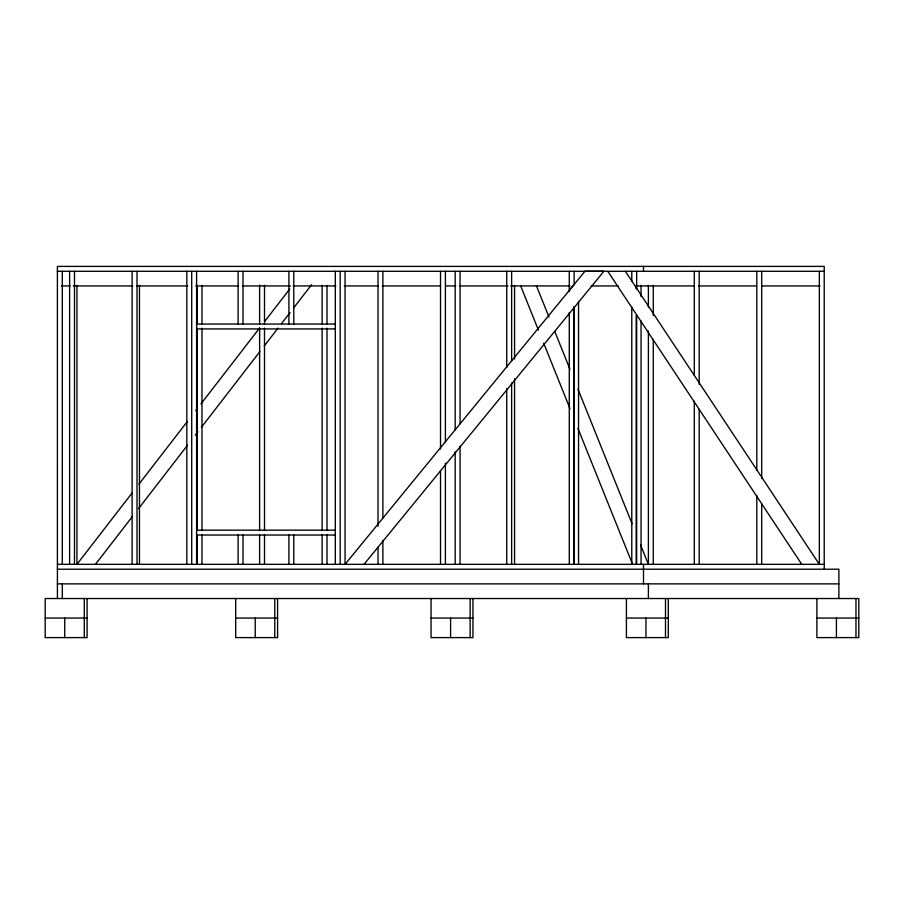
<?xml version="1.0" encoding="UTF-8"?>
<svg xmlns="http://www.w3.org/2000/svg" width="904" height="904" viewBox="0 0 904 904"><rect width="100%" height="100%" fill="white"/><g stroke="black" fill="none" stroke-linecap="round" stroke-linejoin="round"><path stroke-width="1.36" d="M132.063 493.019L76.942 564.333L76.942 285.37M138.956 484.115L187.184 421.716M195.795 410.563L197.513 408.337M200.959 403.885L259.516 328.118M264.691 321.428L289.664 289.11M95.462 564.333L132.492 516.421M138.527 508.624L187.614 445.107M195.366 435.084L197.942 431.739M201.389 427.287L259.957 351.509M264.262 345.938L278.036 328.118M281.483 323.655L290.094 312.513M293.54 308.061L311.62 284.658M569.271 290.421L574.153 284.432M364.007 564.333L603.895 271.256L584.933 271.29L345.068 564.333L345.068 271.29M57.393 271.29L824.222 271.29M61.653 285.935L70.116 285.935M73.28 285.935L132.718 285.935M136.493 285.935L187.738 285.935M195.818 285.935L238.532 285.935M242.419 285.935L290.433 285.935M293.258 285.935L335.87 285.935M344.334 285.935L378.188 285.935M382.234 285.935L440.259 285.935M445.785 285.935L455.774 285.935M459.91 285.935L507.969 285.935M510.749 285.935L570.051 285.935M591.205 285.935L618.065 285.935M694.306 285.935L636.179 285.935L636.179 288.749M698.543 285.935L756.445 285.935M762.095 285.935L819.984 285.935M196.597 324.039L335.305 324.039M196.597 328.92L335.305 328.92M196.597 530.151L335.305 530.151M196.597 535.032L335.305 535.032M57.393 564.333L824.222 564.333M57.393 569.215L838.878 569.215L838.878 598.527M57.415 583.871L838.878 583.871M45.2 618.065L87.1 618.065M235.684 618.065L277.584 618.065M431.05 618.065L472.95 618.065M626.415 618.065L668.316 618.065M816.9 618.065L858.8 618.065M625.376 271.29L819.34 564.333L819.34 271.29M607.804 271.29L801.769 564.333M536.377 285.675L548.988 317.078M554.773 331.463L570.028 369.408M577.916 389.025L632.088 523.778M640.507 544.716L648.394 564.333L648.394 330.932M520.58 285.675L538.456 330.163M543.722 343.237L570.017 408.653M577.905 428.281L632.597 564.333M855.964 598.527L855.964 637.602M836.426 618.065L836.426 637.602M824.222 569.215L824.222 266.397L57.393 266.397L57.415 598.527M816.9 598.527L816.9 637.602L858.8 637.602L858.8 598.527L45.2 598.527L45.2 637.602L87.1 637.602L87.1 598.527M761.699 271.29L761.699 478.566M761.699 503.81L761.699 564.333M756.817 271.29L756.817 470.125M756.817 495.437L756.817 564.333M699.187 271.29L699.187 384.358M699.187 409.354L699.187 564.333M694.306 271.29L694.306 375.431M694.306 401.229L694.306 564.333M668.316 598.527L668.316 637.602L626.415 637.602L626.415 598.527M665.491 598.527L665.491 637.602M653.276 285.37L653.276 315.462M653.276 339.373L653.276 564.333M648.394 285.37L648.394 307.032M648.394 583.871L648.394 598.527M645.953 618.065L645.953 637.602M643.49 266.397L643.512 271.29M643.49 564.333L643.512 583.871M641.06 285.381L641.06 296.659M641.06 321.089L641.06 564.333M636.665 271.29L636.665 288.749M636.665 314.908L636.665 564.333M636.179 315.462L636.179 564.333M631.783 271.29L631.783 280.974M631.783 307.032L631.783 564.333M578.549 301.405L578.549 564.333M574.153 271.29L574.153 284.602M574.153 307.032L574.153 564.333M573.667 307.032L573.667 564.333M569.271 271.29L569.271 291.563M569.271 312.648L569.271 564.333M514.568 285.37L514.568 359.057M514.568 378.742L514.568 564.333M511.63 271.29L511.63 360.832M511.63 382.957L511.63 564.333M506.748 271.29L506.748 367.487M506.748 388.584L506.748 564.333M472.95 598.527L472.95 637.602L431.05 637.602L431.05 598.527M470.125 598.527L470.125 637.602M460.057 271.29L460.057 423.852M460.057 446.226L460.057 564.333M455.175 271.29L455.175 429.818M455.175 451.853L455.175 564.333M450.587 618.065L450.587 637.602M445.401 271.29L445.401 442.011M445.401 463.097L445.401 564.333M440.519 271.29L440.519 449.039M440.519 470.848L440.519 564.333M382.889 271.29L382.889 518.128M382.889 540.434L382.889 564.333M378.008 271.29L378.008 526.377M378.008 547.236L378.008 564.333M340.186 271.29L340.186 564.333M335.305 271.29L335.305 564.333M327.011 285.37L327.011 323.903M327.011 328.118L327.011 530.591M327.011 534.75L327.011 564.333M322.129 285.37L322.129 323.903M322.129 328.118L322.129 530.591M322.129 534.75L322.129 564.333M293.789 271.29L293.789 324.039M293.789 535.032L293.789 564.333M288.907 271.29L288.907 324.039M288.907 535.032L288.907 564.333M277.584 598.527L277.584 637.602L235.684 637.602L235.684 598.527M274.76 598.527L274.76 637.602M264.499 285.28L264.499 324.491M264.499 328.118L264.499 530.591M264.499 534.705L264.499 564.333M259.617 285.122L259.617 323.903M259.617 327.994L259.617 530.591M259.617 534.795L259.617 564.333M255.222 618.065L255.222 637.602M242.995 271.29L242.995 324.039M242.995 535.032L242.995 564.333M238.114 271.29L238.114 324.039M238.114 535.032L238.114 564.333M201.976 285.404L201.976 323.903M201.976 328.118L201.976 530.591M201.976 534.806L201.976 564.333M197.095 285.325L197.095 324.638M197.095 328.118L197.095 530.761M197.095 534.806L197.095 564.333M196.597 271.29L196.597 564.333M191.716 271.29L191.716 564.333M186.823 271.29L186.823 564.333M139.465 285.336L139.465 564.333M137.012 271.29L137.012 564.333M132.12 271.29L132.12 564.333M84.275 598.527L84.275 637.602M74.49 271.29L74.49 564.333M69.608 271.29L69.608 564.333M64.738 618.065L64.738 637.602M62.286 271.29L62.286 564.333M62.297 583.871L62.297 598.527"/></g></svg>
